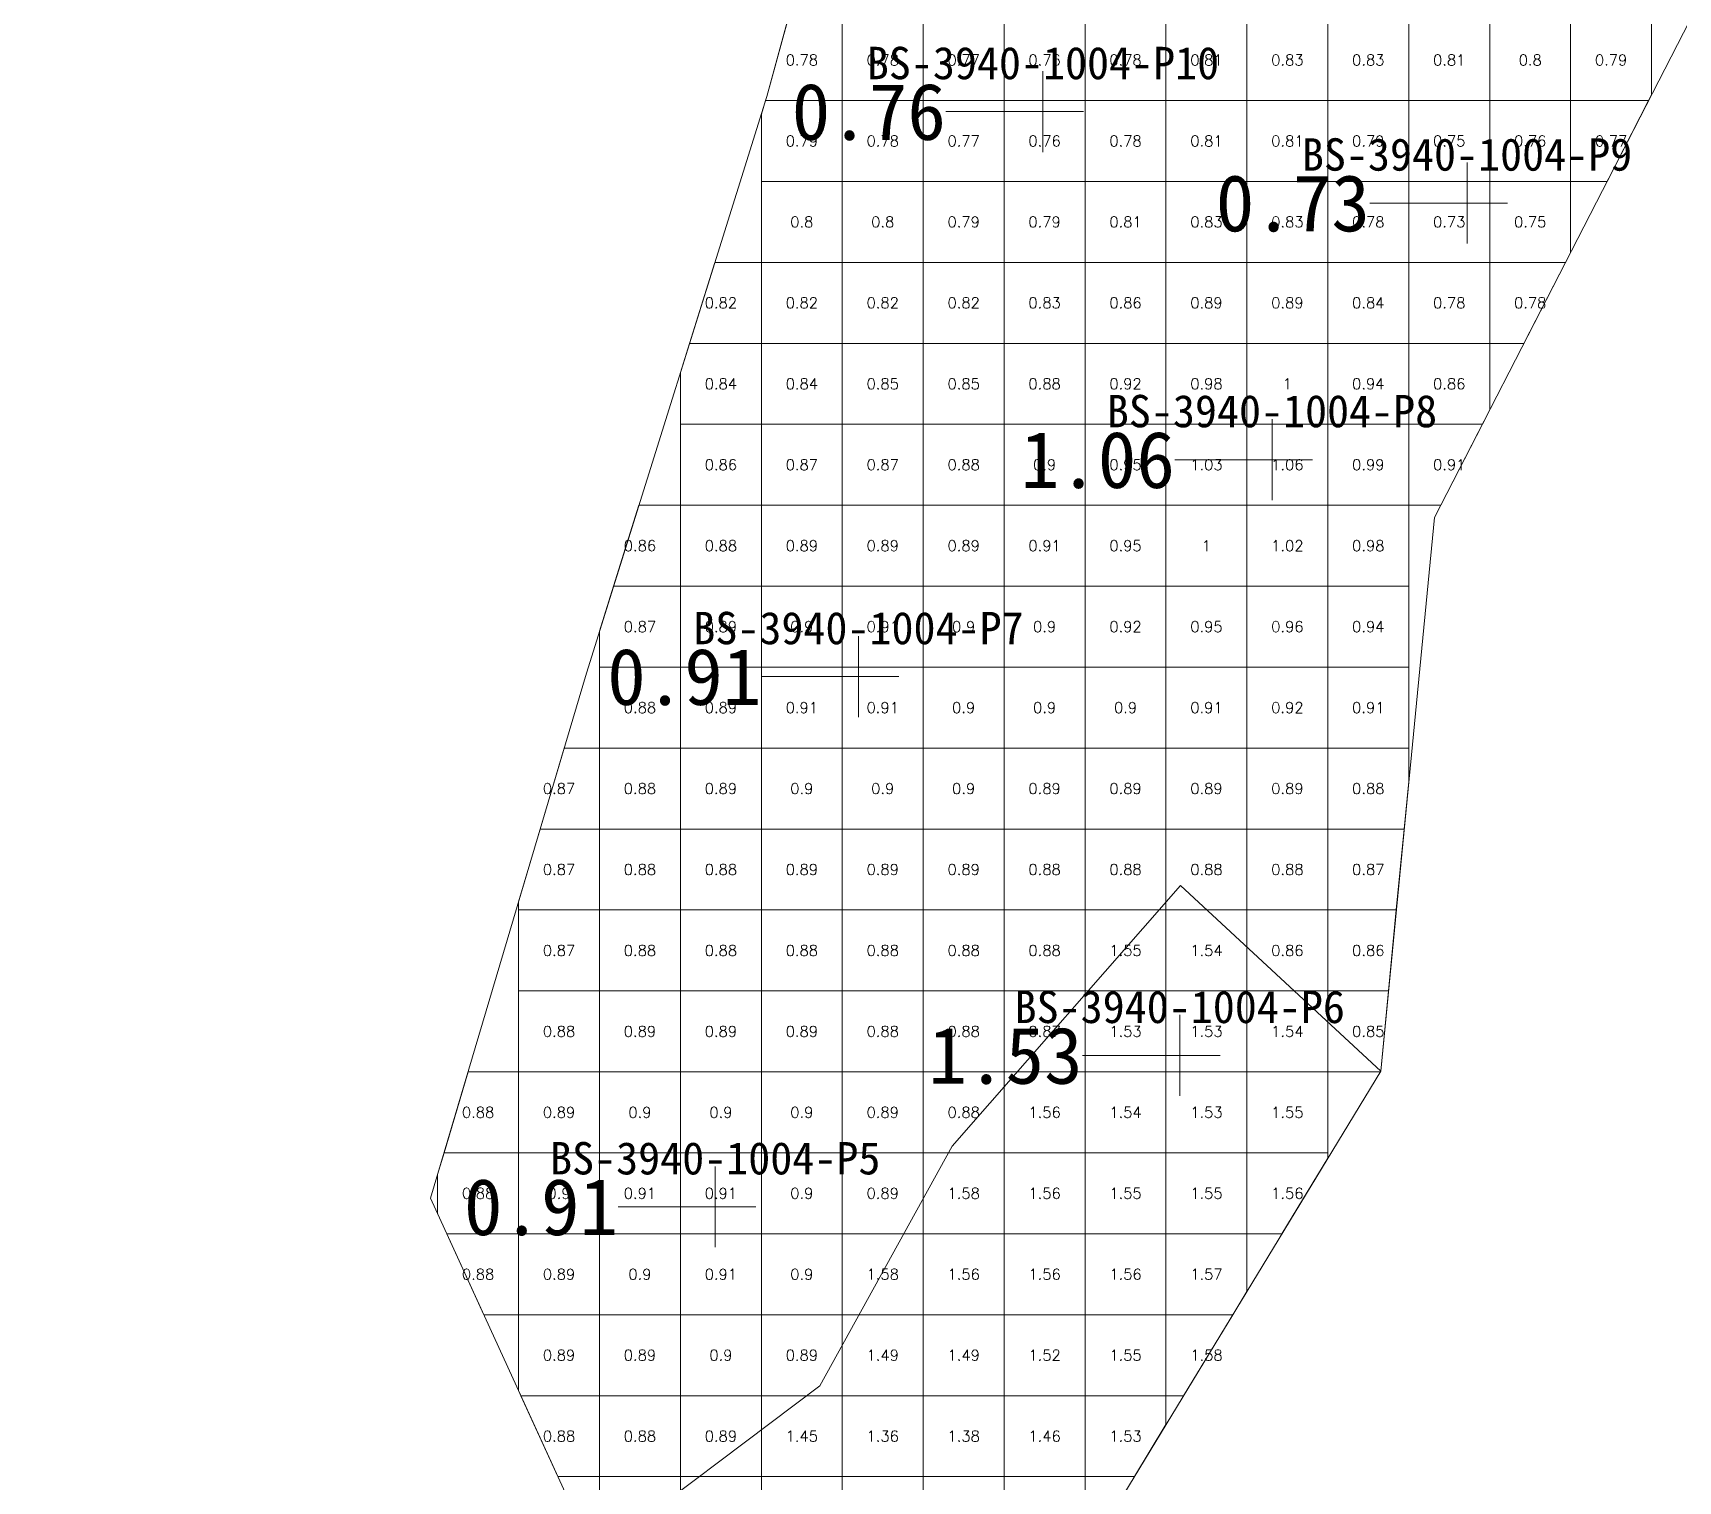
# Model space of a CAD drawing. Header units: inches. Extents: x 470055.8 to 470149.5, y 4349649 to 4349739.5.
# Drawn here: x 470083.89 to 470104.22, y 4349662.93 to 4349680.82 of the extents above; entities that cross this region are included whole.
import ezdxf
from ezdxf.enums import TextEntityAlignment as Align

# ---------------------------------------------------------------- set-up
doc = ezdxf.new("R2010")
doc.units = ezdxf.units.IN
doc.header["$MEASUREMENT"] = 0
for name, color, linetype, lineweight in [('点', 7, 'Continuous', 0), ('爆区方格网', 7, 'Continuous', 0), ('线条', 7, 'Continuous', 0), ('钻孔', 7, 'Continuous', 0)]:
    doc.layers.add(name, color=color, linetype=linetype, lineweight=lineweight)
doc.styles.add('3dmine_textStyle_1', font='txt.shx', dxfattribs={"height": 1, "bigfont": 'gbcbig.shx'})
doc.styles.add('3dmine_textStyle_2', font='simsunb.ttf', dxfattribs={"height": 1})

msp = doc.modelspace()

# ---------------------------------------------------------------- hatches: boundary and pattern name
at = {"layer": '钻孔', "linetype": 'Continuous', "lineweight": 0, "true_color": 0x00ffff, "extrusion": (0, 1, 0)}
for points in [[(-470097.37, 3929.96), (-470096.37, 3929.96), (-470096.37, 3940.96), (-470097.37, 3940.96)], [(-470102.61, 3930.41), (-470101.61, 3930.41), (-470101.61, 3941.41), (-470102.61, 3941.41)], [(-470095.09, 3929.84), (-470094.09, 3929.84), (-470094.09, 3940.84), (-470095.09, 3940.84)], [(-470093.32, 3930.26), (-470092.32, 3930.26), (-470092.32, 3940.26), (-470093.32, 3940.26)]]:
    msp.add_hatch(color=4, dxfattribs=at).paths.add_polyline_path(points, flags=0)
at = {"layer": '钻孔', "linetype": 'Continuous', "lineweight": 0, "true_color": 0x0000ff, "extrusion": (0, 1, 0)}
msp.add_hatch(color=5, dxfattribs=at).paths.add_polyline_path([(-470100.2, 3929.94), (-470099.2, 3929.94), (-470099.2, 3940.94), (-470100.2, 3940.94)], flags=0)
at = {"layer": '钻孔', "linetype": 'Continuous', "lineweight": 0, "true_color": 0xff0000, "extrusion": (0, 1, 0)}
msp.add_hatch(color=1, dxfattribs=at).paths.add_polyline_path([(-470099.06, 3930.3), (-470098.06, 3930.3), (-470098.06, 3940.3), (-470099.06, 3940.3)], flags=0)

# ---------------------------------------------------------------- linework, layer by layer
at = {"color": 4, "linetype": 'Continuous', "lineweight": 0, "true_color": 0x00ffff, "elevation": 1971.02}
for points in [[(470090.823, 4349662.009), (470088.803, 4349666.427), (470090.728, 4349672.913), (470092.958, 4349680.036), (470094.717, 4349686.447), (470097.817, 4349692.565), (470100.278, 4349701.085), (470103.459, 4349714.397), (470107.154, 4349716.026), (470110.138, 4349718.026), (470110.826, 4349722.422), (470114.373, 4349727.421), (470117.104, 4349732.651)], [(470122.824, 4349730.456), (470115.23, 4349721.877), (470115.654, 4349715.406), (470115.919, 4349710.845), (470113.957, 4349704.321), (470116.025, 4349699.654), (470110.352, 4349690.002), (470106.057, 4349684.275), (470101.206, 4349674.834), (470100.543, 4349667.995), (470098.071, 4349670.29), (470095.247, 4349667.068), (470093.614, 4349664.11), (470090.823, 4349662.009), (470090.823, 4349662.009)]]:
    msp.add_lwpolyline(points, dxfattribs=at)
at = {"color": 1, "linetype": 'Continuous', "lineweight": 0, "true_color": 0xff0000, "elevation": 1971.02}
msp.add_lwpolyline([(470087.319, 4349648.986), (470083.889, 4349651.991), (470087.36, 4349656.288), (470085.709, 4349659.311), (470090.823, 4349662.009), (470093.614, 4349664.11), (470095.247, 4349667.068), (470098.071, 4349670.29), (470100.543, 4349667.995), (470096.438, 4349661.24), (470092.908, 4349655.501), (470087.319, 4349648.986), (470087.319, 4349648.986)], dxfattribs=at)
at = {"layer": '点', "color": 138, "linetype": 'Continuous', "lineweight": 0, "true_color": 0x004c4c}
for points, elevation in [([(470096.37, 4349679.35), (470096.37, 4349680.35)], 3940.96), ([(470096.87, 4349679.85), (470095.87, 4349679.85)], 3940.96), ([(470101.61, 4349678.22), (470101.61, 4349679.22)], 3941.41), ([(470102.11, 4349678.72), (470101.11, 4349678.72)], 3941.41), ([(470099.2, 4349675.05), (470099.2, 4349676.05)], 3940.94), ([(470099.7, 4349675.55), (470098.7, 4349675.55)], 3940.94), ([(470094.09, 4349672.37), (470094.09, 4349673.37)], 3940.84), ([(470094.59, 4349672.87), (470093.59, 4349672.87)], 3940.84), ([(470098.06, 4349667.69), (470098.06, 4349668.69)], 3940.3), ([(470098.56, 4349668.19), (470097.56, 4349668.19)], 3940.3), ([(470092.32, 4349665.82), (470092.32, 4349666.82)], 3940.26), ([(470092.82, 4349666.32), (470091.82, 4349666.32)], 3940.26)]:
    msp.add_lwpolyline(points, dxfattribs=dict(at, elevation=elevation))
at = {"layer": '爆区方格网', "color": 4, "linetype": 'Continuous', "lineweight": 0, "true_color": 0x00ffff, "elevation": 3941.41}
for points in [[(470093.89, 4349679.987), (470092.942, 4349679.987), (470092.958, 4349680.036), (470093.219, 4349680.987), (470093.89, 4349680.987), (470093.89, 4349679.987)], [(470094.89, 4349679.987), (470093.89, 4349679.987), (470093.89, 4349680.987), (470094.89, 4349680.987), (470094.89, 4349679.987)], [(470095.89, 4349679.987), (470094.89, 4349679.987), (470094.89, 4349680.987), (470095.89, 4349680.987), (470095.89, 4349679.987)], [(470096.89, 4349679.987), (470095.89, 4349679.987), (470095.89, 4349680.987), (470096.89, 4349680.987), (470096.89, 4349679.987)], [(470097.89, 4349679.987), (470096.89, 4349679.987), (470096.89, 4349680.987), (470097.89, 4349680.987), (470097.89, 4349679.987)], [(470098.89, 4349679.987), (470097.89, 4349679.987), (470097.89, 4349680.987), (470098.89, 4349680.987), (470098.89, 4349679.987)], [(470099.89, 4349679.987), (470098.89, 4349679.987), (470098.89, 4349680.987), (470099.89, 4349680.987), (470099.89, 4349679.987)], [(470100.89, 4349679.987), (470099.89, 4349679.987), (470099.89, 4349680.987), (470100.89, 4349680.987), (470100.89, 4349679.987)], [(470101.89, 4349679.987), (470100.89, 4349679.987), (470100.89, 4349680.987), (470101.89, 4349680.987), (470101.89, 4349679.987)], [(470102.89, 4349679.987), (470101.89, 4349679.987), (470101.89, 4349680.987), (470102.89, 4349680.987), (470102.89, 4349679.987)], [(470103.89, 4349680.058), (470103.854, 4349679.987), (470102.89, 4349679.987), (470102.89, 4349680.987), (470103.89, 4349680.987), (470103.89, 4349680.058)], [(470093.89, 4349678.987), (470092.89, 4349678.987), (470092.89, 4349679.82), (470092.942, 4349679.987), (470093.89, 4349679.987), (470093.89, 4349678.987)], [(470094.89, 4349678.987), (470093.89, 4349678.987), (470093.89, 4349679.987), (470094.89, 4349679.987), (470094.89, 4349678.987)], [(470095.89, 4349678.987), (470094.89, 4349678.987), (470094.89, 4349679.987), (470095.89, 4349679.987), (470095.89, 4349678.987)], [(470096.89, 4349678.987), (470095.89, 4349678.987), (470095.89, 4349679.987), (470096.89, 4349679.987), (470096.89, 4349678.987)], [(470097.89, 4349678.987), (470096.89, 4349678.987), (470096.89, 4349679.987), (470097.89, 4349679.987), (470097.89, 4349678.987)], [(470098.89, 4349678.987), (470097.89, 4349678.987), (470097.89, 4349679.987), (470098.89, 4349679.987), (470098.89, 4349678.987)], [(470099.89, 4349678.987), (470098.89, 4349678.987), (470098.89, 4349679.987), (470099.89, 4349679.987), (470099.89, 4349678.987)], [(470100.89, 4349678.987), (470099.89, 4349678.987), (470099.89, 4349679.987), (470100.89, 4349679.987), (470100.89, 4349678.987)], [(470101.89, 4349678.987), (470100.89, 4349678.987), (470100.89, 4349679.987), (470101.89, 4349679.987), (470101.89, 4349678.987)], [(470102.89, 4349678.987), (470101.89, 4349678.987), (470101.89, 4349679.987), (470102.89, 4349679.987), (470102.89, 4349678.987)], [(470103.34, 4349678.987), (470102.89, 4349678.987), (470102.89, 4349679.987), (470103.854, 4349679.987), (470103.34, 4349678.987)], [(470093.89, 4349677.987), (470092.89, 4349677.987), (470092.89, 4349678.987), (470093.89, 4349678.987), (470093.89, 4349677.987)], [(470094.89, 4349677.987), (470093.89, 4349677.987), (470093.89, 4349678.987), (470094.89, 4349678.987), (470094.89, 4349677.987)], [(470095.89, 4349677.987), (470094.89, 4349677.987), (470094.89, 4349678.987), (470095.89, 4349678.987), (470095.89, 4349677.987)], [(470096.89, 4349677.987), (470095.89, 4349677.987), (470095.89, 4349678.987), (470096.89, 4349678.987), (470096.89, 4349677.987)], [(470097.89, 4349677.987), (470096.89, 4349677.987), (470096.89, 4349678.987), (470097.89, 4349678.987), (470097.89, 4349677.987)], [(470098.89, 4349677.987), (470097.89, 4349677.987), (470097.89, 4349678.987), (470098.89, 4349678.987), (470098.89, 4349677.987)], [(470099.89, 4349677.987), (470098.89, 4349677.987), (470098.89, 4349678.987), (470099.89, 4349678.987), (470099.89, 4349677.987)], [(470100.89, 4349677.987), (470099.89, 4349677.987), (470099.89, 4349678.987), (470100.89, 4349678.987), (470100.89, 4349677.987)], [(470101.89, 4349677.987), (470100.89, 4349677.987), (470100.89, 4349678.987), (470101.89, 4349678.987), (470101.89, 4349677.987)], [(470102.89, 4349678.111), (470102.826, 4349677.987), (470101.89, 4349677.987), (470101.89, 4349678.987), (470102.89, 4349678.987), (470102.89, 4349678.111)], [(470092.89, 4349676.987), (470092.003, 4349676.987), (470092.316, 4349677.987), (470092.89, 4349677.987), (470092.89, 4349676.987)], [(470093.89, 4349676.987), (470092.89, 4349676.987), (470092.89, 4349677.987), (470093.89, 4349677.987), (470093.89, 4349676.987)], [(470094.89, 4349676.987), (470093.89, 4349676.987), (470093.89, 4349677.987), (470094.89, 4349677.987), (470094.89, 4349676.987)], [(470095.89, 4349676.987), (470094.89, 4349676.987), (470094.89, 4349677.987), (470095.89, 4349677.987), (470095.89, 4349676.987)], [(470096.89, 4349676.987), (470095.89, 4349676.987), (470095.89, 4349677.987), (470096.89, 4349677.987), (470096.89, 4349676.987)], [(470097.89, 4349676.987), (470096.89, 4349676.987), (470096.89, 4349677.987), (470097.89, 4349677.987), (470097.89, 4349676.987)], [(470098.89, 4349676.987), (470097.89, 4349676.987), (470097.89, 4349677.987), (470098.89, 4349677.987), (470098.89, 4349676.987)], [(470099.89, 4349676.987), (470098.89, 4349676.987), (470098.89, 4349677.987), (470099.89, 4349677.987), (470099.89, 4349676.987)], [(470100.89, 4349676.987), (470099.89, 4349676.987), (470099.89, 4349677.987), (470100.89, 4349677.987), (470100.89, 4349676.987)], [(470101.89, 4349676.987), (470100.89, 4349676.987), (470100.89, 4349677.987), (470101.89, 4349677.987), (470101.89, 4349676.987)], [(470102.312, 4349676.987), (470101.89, 4349676.987), (470101.89, 4349677.987), (470102.826, 4349677.987), (470102.312, 4349676.987)], [(470092.89, 4349675.987), (470091.89, 4349675.987), (470091.89, 4349676.625), (470092.003, 4349676.987), (470092.89, 4349676.987), (470092.89, 4349675.987)], [(470093.89, 4349675.987), (470092.89, 4349675.987), (470092.89, 4349676.987), (470093.89, 4349676.987), (470093.89, 4349675.987)], [(470094.89, 4349675.987), (470093.89, 4349675.987), (470093.89, 4349676.987), (470094.89, 4349676.987), (470094.89, 4349675.987)], [(470095.89, 4349675.987), (470094.89, 4349675.987), (470094.89, 4349676.987), (470095.89, 4349676.987), (470095.89, 4349675.987)], [(470096.89, 4349675.987), (470095.89, 4349675.987), (470095.89, 4349676.987), (470096.89, 4349676.987), (470096.89, 4349675.987)], [(470097.89, 4349675.987), (470096.89, 4349675.987), (470096.89, 4349676.987), (470097.89, 4349676.987), (470097.89, 4349675.987)], [(470098.89, 4349675.987), (470097.89, 4349675.987), (470097.89, 4349676.987), (470098.89, 4349676.987), (470098.89, 4349675.987)], [(470099.89, 4349675.987), (470098.89, 4349675.987), (470098.89, 4349676.987), (470099.89, 4349676.987), (470099.89, 4349675.987)], [(470100.89, 4349675.987), (470099.89, 4349675.987), (470099.89, 4349676.987), (470100.89, 4349676.987), (470100.89, 4349675.987)], [(470101.89, 4349676.165), (470101.799, 4349675.987), (470100.89, 4349675.987), (470100.89, 4349676.987), (470101.89, 4349676.987), (470101.89, 4349676.165)], [(470092.89, 4349674.987), (470091.89, 4349674.987), (470091.89, 4349675.987), (470092.89, 4349675.987), (470092.89, 4349674.987)], [(470093.89, 4349674.987), (470092.89, 4349674.987), (470092.89, 4349675.987), (470093.89, 4349675.987), (470093.89, 4349674.987)], [(470094.89, 4349674.987), (470093.89, 4349674.987), (470093.89, 4349675.987), (470094.89, 4349675.987), (470094.89, 4349674.987)], [(470095.89, 4349674.987), (470094.89, 4349674.987), (470094.89, 4349675.987), (470095.89, 4349675.987), (470095.89, 4349674.987)], [(470096.89, 4349674.987), (470095.89, 4349674.987), (470095.89, 4349675.987), (470096.89, 4349675.987), (470096.89, 4349674.987)], [(470097.89, 4349674.987), (470096.89, 4349674.987), (470096.89, 4349675.987), (470097.89, 4349675.987), (470097.89, 4349674.987)], [(470098.89, 4349674.987), (470097.89, 4349674.987), (470097.89, 4349675.987), (470098.89, 4349675.987), (470098.89, 4349674.987)], [(470099.89, 4349674.987), (470098.89, 4349674.987), (470098.89, 4349675.987), (470099.89, 4349675.987), (470099.89, 4349674.987)], [(470100.89, 4349674.987), (470099.89, 4349674.987), (470099.89, 4349675.987), (470100.89, 4349675.987), (470100.89, 4349674.987)], [(470101.285, 4349674.987), (470100.89, 4349674.987), (470100.89, 4349675.987), (470101.799, 4349675.987), (470101.285, 4349674.987)], [(470091.89, 4349673.987), (470091.064, 4349673.987), (470091.377, 4349674.987), (470091.89, 4349674.987), (470091.89, 4349673.987)], [(470092.89, 4349673.987), (470091.89, 4349673.987), (470091.89, 4349674.987), (470092.89, 4349674.987), (470092.89, 4349673.987)], [(470093.89, 4349673.987), (470092.89, 4349673.987), (470092.89, 4349674.987), (470093.89, 4349674.987), (470093.89, 4349673.987)], [(470094.89, 4349673.987), (470093.89, 4349673.987), (470093.89, 4349674.987), (470094.89, 4349674.987), (470094.89, 4349673.987)], [(470095.89, 4349673.987), (470094.89, 4349673.987), (470094.89, 4349674.987), (470095.89, 4349674.987), (470095.89, 4349673.987)], [(470096.89, 4349673.987), (470095.89, 4349673.987), (470095.89, 4349674.987), (470096.89, 4349674.987), (470096.89, 4349673.987)], [(470097.89, 4349673.987), (470096.89, 4349673.987), (470096.89, 4349674.987), (470097.89, 4349674.987), (470097.89, 4349673.987)], [(470098.89, 4349673.987), (470097.89, 4349673.987), (470097.89, 4349674.987), (470098.89, 4349674.987), (470098.89, 4349673.987)], [(470099.89, 4349673.987), (470098.89, 4349673.987), (470098.89, 4349674.987), (470099.89, 4349674.987), (470099.89, 4349673.987)], [(470100.89, 4349673.987), (470099.89, 4349673.987), (470099.89, 4349674.987), (470100.89, 4349674.987), (470100.89, 4349673.987)], [(470091.89, 4349672.987), (470090.89, 4349672.987), (470090.89, 4349673.431), (470091.064, 4349673.987), (470091.89, 4349673.987), (470091.89, 4349672.987)], [(470092.89, 4349672.987), (470091.89, 4349672.987), (470091.89, 4349673.987), (470092.89, 4349673.987), (470092.89, 4349672.987)], [(470093.89, 4349672.987), (470092.89, 4349672.987), (470092.89, 4349673.987), (470093.89, 4349673.987), (470093.89, 4349672.987)], [(470094.89, 4349672.987), (470093.89, 4349672.987), (470093.89, 4349673.987), (470094.89, 4349673.987), (470094.89, 4349672.987)], [(470095.89, 4349672.987), (470094.89, 4349672.987), (470094.89, 4349673.987), (470095.89, 4349673.987), (470095.89, 4349672.987)], [(470096.89, 4349672.987), (470095.89, 4349672.987), (470095.89, 4349673.987), (470096.89, 4349673.987), (470096.89, 4349672.987)], [(470097.89, 4349672.987), (470096.89, 4349672.987), (470096.89, 4349673.987), (470097.89, 4349673.987), (470097.89, 4349672.987)], [(470098.89, 4349672.987), (470097.89, 4349672.987), (470097.89, 4349673.987), (470098.89, 4349673.987), (470098.89, 4349672.987)], [(470099.89, 4349672.987), (470098.89, 4349672.987), (470098.89, 4349673.987), (470099.89, 4349673.987), (470099.89, 4349672.987)], [(470100.89, 4349672.987), (470099.89, 4349672.987), (470099.89, 4349673.987), (470100.89, 4349673.987), (470100.89, 4349672.987)], [(470091.89, 4349671.987), (470090.89, 4349671.987), (470090.89, 4349672.987), (470091.89, 4349672.987), (470091.89, 4349671.987)], [(470092.89, 4349671.987), (470091.89, 4349671.987), (470091.89, 4349672.987), (470092.89, 4349672.987), (470092.89, 4349671.987)], [(470093.89, 4349671.987), (470092.89, 4349671.987), (470092.89, 4349672.987), (470093.89, 4349672.987), (470093.89, 4349671.987)], [(470094.89, 4349671.987), (470093.89, 4349671.987), (470093.89, 4349672.987), (470094.89, 4349672.987), (470094.89, 4349671.987)], [(470095.89, 4349671.987), (470094.89, 4349671.987), (470094.89, 4349672.987), (470095.89, 4349672.987), (470095.89, 4349671.987)], [(470096.89, 4349671.987), (470095.89, 4349671.987), (470095.89, 4349672.987), (470096.89, 4349672.987), (470096.89, 4349671.987)], [(470097.89, 4349671.987), (470096.89, 4349671.987), (470096.89, 4349672.987), (470097.89, 4349672.987), (470097.89, 4349671.987)], [(470098.89, 4349671.987), (470097.89, 4349671.987), (470097.89, 4349672.987), (470098.89, 4349672.987), (470098.89, 4349671.987)], [(470099.89, 4349671.987), (470098.89, 4349671.987), (470098.89, 4349672.987), (470099.89, 4349672.987), (470099.89, 4349671.987)], [(470100.89, 4349671.987), (470099.89, 4349671.987), (470099.89, 4349672.987), (470100.89, 4349672.987), (470100.89, 4349671.987)], [(470090.89, 4349670.987), (470090.157, 4349670.987), (470090.453, 4349671.987), (470090.89, 4349671.987), (470090.89, 4349670.987)], [(470091.89, 4349670.987), (470090.89, 4349670.987), (470090.89, 4349671.987), (470091.89, 4349671.987), (470091.89, 4349670.987)], [(470092.89, 4349670.987), (470091.89, 4349670.987), (470091.89, 4349671.987), (470092.89, 4349671.987), (470092.89, 4349670.987)], [(470093.89, 4349670.987), (470092.89, 4349670.987), (470092.89, 4349671.987), (470093.89, 4349671.987), (470093.89, 4349670.987)], [(470094.89, 4349670.987), (470093.89, 4349670.987), (470093.89, 4349671.987), (470094.89, 4349671.987), (470094.89, 4349670.987)], [(470095.89, 4349670.987), (470094.89, 4349670.987), (470094.89, 4349671.987), (470095.89, 4349671.987), (470095.89, 4349670.987)], [(470096.89, 4349670.987), (470095.89, 4349670.987), (470095.89, 4349671.987), (470096.89, 4349671.987), (470096.89, 4349670.987)], [(470097.89, 4349670.987), (470096.89, 4349670.987), (470096.89, 4349671.987), (470097.89, 4349671.987), (470097.89, 4349670.987)], [(470098.89, 4349670.987), (470097.89, 4349670.987), (470097.89, 4349671.987), (470098.89, 4349671.987), (470098.89, 4349670.987)], [(470099.89, 4349670.987), (470098.89, 4349670.987), (470098.89, 4349671.987), (470099.89, 4349671.987), (470099.89, 4349670.987)], [(470100.89, 4349671.576), (470100.833, 4349670.987), (470099.89, 4349670.987), (470099.89, 4349671.987), (470100.89, 4349671.987), (470100.89, 4349671.576)], [(470090.89, 4349669.987), (470089.89, 4349669.987), (470089.89, 4349670.089), (470090.157, 4349670.987), (470090.89, 4349670.987), (470090.89, 4349669.987)], [(470091.89, 4349669.987), (470090.89, 4349669.987), (470090.89, 4349670.987), (470091.89, 4349670.987), (470091.89, 4349669.987)], [(470092.89, 4349669.987), (470091.89, 4349669.987), (470091.89, 4349670.987), (470092.89, 4349670.987), (470092.89, 4349669.987)], [(470093.89, 4349669.987), (470092.89, 4349669.987), (470092.89, 4349670.987), (470093.89, 4349670.987), (470093.89, 4349669.987)], [(470094.89, 4349669.987), (470093.89, 4349669.987), (470093.89, 4349670.987), (470094.89, 4349670.987), (470094.89, 4349669.987)], [(470095.89, 4349669.987), (470094.89, 4349669.987), (470094.89, 4349670.987), (470095.89, 4349670.987), (470095.89, 4349669.987)], [(470096.89, 4349669.987), (470095.89, 4349669.987), (470095.89, 4349670.987), (470096.89, 4349670.987), (470096.89, 4349669.987)], [(470097.89, 4349669.987), (470096.89, 4349669.987), (470096.89, 4349670.987), (470097.89, 4349670.987), (470097.89, 4349669.987)], [(470098.89, 4349669.987), (470097.89, 4349669.987), (470097.89, 4349670.987), (470098.89, 4349670.987), (470098.89, 4349669.987)], [(470099.89, 4349669.987), (470098.89, 4349669.987), (470098.89, 4349670.987), (470099.89, 4349670.987), (470099.89, 4349669.987)], [(470100.736, 4349669.987), (470099.89, 4349669.987), (470099.89, 4349670.987), (470100.833, 4349670.987), (470100.736, 4349669.987)], [(470090.89, 4349668.987), (470089.89, 4349668.987), (470089.89, 4349669.987), (470090.89, 4349669.987), (470090.89, 4349668.987)], [(470091.89, 4349668.987), (470090.89, 4349668.987), (470090.89, 4349669.987), (470091.89, 4349669.987), (470091.89, 4349668.987)], [(470092.89, 4349668.987), (470091.89, 4349668.987), (470091.89, 4349669.987), (470092.89, 4349669.987), (470092.89, 4349668.987)], [(470093.89, 4349668.987), (470092.89, 4349668.987), (470092.89, 4349669.987), (470093.89, 4349669.987), (470093.89, 4349668.987)], [(470094.89, 4349668.987), (470093.89, 4349668.987), (470093.89, 4349669.987), (470094.89, 4349669.987), (470094.89, 4349668.987)], [(470095.89, 4349668.987), (470094.89, 4349668.987), (470094.89, 4349669.987), (470095.89, 4349669.987), (470095.89, 4349668.987)], [(470096.89, 4349668.987), (470095.89, 4349668.987), (470095.89, 4349669.987), (470096.89, 4349669.987), (470096.89, 4349668.987)], [(470099.89, 4349668.987), (470098.89, 4349668.987), (470098.89, 4349669.987), (470099.89, 4349669.987), (470099.89, 4349668.987)], [(470100.639, 4349668.987), (470099.89, 4349668.987), (470099.89, 4349669.987), (470100.736, 4349669.987), (470100.639, 4349668.987)], [(470090.89, 4349667.987), (470089.89, 4349667.987), (470089.89, 4349668.987), (470090.89, 4349668.987), (470090.89, 4349667.987)], [(470091.89, 4349667.987), (470090.89, 4349667.987), (470090.89, 4349668.987), (470091.89, 4349668.987), (470091.89, 4349667.987)], [(470092.89, 4349667.987), (470091.89, 4349667.987), (470091.89, 4349668.987), (470092.89, 4349668.987), (470092.89, 4349667.987)], [(470093.89, 4349667.987), (470092.89, 4349667.987), (470092.89, 4349668.987), (470093.89, 4349668.987), (470093.89, 4349667.987)], [(470094.89, 4349667.987), (470093.89, 4349667.987), (470093.89, 4349668.987), (470094.89, 4349668.987), (470094.89, 4349667.987)], [(470095.89, 4349667.987), (470094.89, 4349667.987), (470094.89, 4349668.987), (470095.89, 4349668.987), (470095.89, 4349667.987)], [(470096.89, 4349667.987), (470095.89, 4349667.987), (470095.89, 4349668.987), (470096.89, 4349668.987), (470096.89, 4349667.987)], [(470100.543, 4349667.995), (470100.538, 4349667.987), (470099.89, 4349667.987), (470099.89, 4349668.987), (470100.639, 4349668.987), (470100.543, 4349667.995)], [(470089.89, 4349666.987), (470088.97, 4349666.987), (470089.266, 4349667.987), (470089.89, 4349667.987), (470089.89, 4349666.987)], [(470090.89, 4349666.987), (470089.89, 4349666.987), (470089.89, 4349667.987), (470090.89, 4349667.987), (470090.89, 4349666.987)], [(470091.89, 4349666.987), (470090.89, 4349666.987), (470090.89, 4349667.987), (470091.89, 4349667.987), (470091.89, 4349666.987)], [(470092.89, 4349666.987), (470091.89, 4349666.987), (470091.89, 4349667.987), (470092.89, 4349667.987), (470092.89, 4349666.987)], [(470093.89, 4349666.987), (470092.89, 4349666.987), (470092.89, 4349667.987), (470093.89, 4349667.987), (470093.89, 4349666.987)], [(470094.89, 4349666.987), (470093.89, 4349666.987), (470093.89, 4349667.987), (470094.89, 4349667.987), (470094.89, 4349666.987)], [(470095.89, 4349666.987), (470094.89, 4349666.987), (470094.89, 4349667.987), (470095.89, 4349667.987), (470095.89, 4349666.987)], [(470089.89, 4349665.987), (470089.004, 4349665.987), (470088.89, 4349666.237), (470088.89, 4349666.719), (470088.97, 4349666.987), (470089.89, 4349666.987), (470089.89, 4349665.987)], [(470090.89, 4349665.987), (470089.89, 4349665.987), (470089.89, 4349666.987), (470090.89, 4349666.987), (470090.89, 4349665.987)], [(470091.89, 4349665.987), (470090.89, 4349665.987), (470090.89, 4349666.987), (470091.89, 4349666.987), (470091.89, 4349665.987)], [(470092.89, 4349665.987), (470091.89, 4349665.987), (470091.89, 4349666.987), (470092.89, 4349666.987), (470092.89, 4349665.987)], [(470093.89, 4349665.987), (470092.89, 4349665.987), (470092.89, 4349666.987), (470093.89, 4349666.987), (470093.89, 4349665.987)], [(470094.89, 4349665.987), (470093.89, 4349665.987), (470093.89, 4349666.987), (470094.89, 4349666.987), (470094.89, 4349665.987)], [(470089.89, 4349664.987), (470089.462, 4349664.987), (470089.004, 4349665.987), (470089.89, 4349665.987), (470089.89, 4349664.987)], [(470090.89, 4349664.987), (470089.89, 4349664.987), (470089.89, 4349665.987), (470090.89, 4349665.987), (470090.89, 4349664.987)], [(470091.89, 4349664.987), (470090.89, 4349664.987), (470090.89, 4349665.987), (470091.89, 4349665.987), (470091.89, 4349664.987)], [(470092.89, 4349664.987), (470091.89, 4349664.987), (470091.89, 4349665.987), (470092.89, 4349665.987), (470092.89, 4349664.987)], [(470093.89, 4349664.987), (470092.89, 4349664.987), (470092.89, 4349665.987), (470093.89, 4349665.987), (470093.89, 4349664.987)], [(470090.89, 4349663.987), (470089.919, 4349663.987), (470089.89, 4349664.05), (470089.89, 4349664.987), (470090.89, 4349664.987), (470090.89, 4349663.987)], [(470091.89, 4349663.987), (470090.89, 4349663.987), (470090.89, 4349664.987), (470091.89, 4349664.987), (470091.89, 4349663.987)], [(470092.89, 4349663.987), (470091.89, 4349663.987), (470091.89, 4349664.987), (470092.89, 4349664.987), (470092.89, 4349663.987)], [(470093.89, 4349663.987), (470092.89, 4349663.987), (470092.89, 4349664.987), (470093.89, 4349664.987), (470093.89, 4349663.987)], [(470090.89, 4349662.987), (470090.376, 4349662.987), (470089.919, 4349663.987), (470090.89, 4349663.987), (470090.89, 4349662.987)], [(470091.89, 4349662.987), (470090.89, 4349662.987), (470090.89, 4349663.987), (470091.89, 4349663.987), (470091.89, 4349662.987)], [(470092.89, 4349662.987), (470091.89, 4349662.987), (470091.89, 4349663.987), (470092.89, 4349663.987), (470092.89, 4349662.987)], [(470091.89, 4349661.987), (470090.89, 4349661.987), (470090.89, 4349662.987), (470091.89, 4349662.987), (470091.89, 4349661.987)]]:
    msp.add_lwpolyline(points, dxfattribs=at)
at = {"layer": '爆区方格网', "color": 1, "linetype": 'Continuous', "lineweight": 0, "true_color": 0xff0000, "elevation": 3940.3}
for points in [[(470097.89, 4349668.987), (470096.89, 4349668.987), (470096.89, 4349669.987), (470097.89, 4349669.987), (470097.89, 4349668.987)], [(470098.89, 4349668.987), (470097.89, 4349668.987), (470097.89, 4349669.987), (470098.89, 4349669.987), (470098.89, 4349668.987)], [(470097.89, 4349667.987), (470096.89, 4349667.987), (470096.89, 4349668.987), (470097.89, 4349668.987), (470097.89, 4349667.987)], [(470098.89, 4349667.987), (470097.89, 4349667.987), (470097.89, 4349668.987), (470098.89, 4349668.987), (470098.89, 4349667.987)], [(470099.89, 4349667.987), (470098.89, 4349667.987), (470098.89, 4349668.987), (470099.89, 4349668.987), (470099.89, 4349667.987)], [(470096.89, 4349666.987), (470095.89, 4349666.987), (470095.89, 4349667.987), (470096.89, 4349667.987), (470096.89, 4349666.987)], [(470097.89, 4349666.987), (470096.89, 4349666.987), (470096.89, 4349667.987), (470097.89, 4349667.987), (470097.89, 4349666.987)], [(470098.89, 4349666.987), (470097.89, 4349666.987), (470097.89, 4349667.987), (470098.89, 4349667.987), (470098.89, 4349666.987)], [(470099.89, 4349666.987), (470098.89, 4349666.987), (470098.89, 4349667.987), (470099.89, 4349667.987), (470099.89, 4349666.987)], [(470095.89, 4349665.987), (470094.89, 4349665.987), (470094.89, 4349666.987), (470095.89, 4349666.987), (470095.89, 4349665.987)], [(470096.89, 4349665.987), (470095.89, 4349665.987), (470095.89, 4349666.987), (470096.89, 4349666.987), (470096.89, 4349665.987)], [(470097.89, 4349665.987), (470096.89, 4349665.987), (470096.89, 4349666.987), (470097.89, 4349666.987), (470097.89, 4349665.987)], [(470098.89, 4349665.987), (470097.89, 4349665.987), (470097.89, 4349666.987), (470098.89, 4349666.987), (470098.89, 4349665.987)], [(470099.89, 4349666.921), (470099.323, 4349665.987), (470098.89, 4349665.987), (470098.89, 4349666.987), (470099.89, 4349666.987), (470099.89, 4349666.921)], [(470094.89, 4349664.987), (470093.89, 4349664.987), (470093.89, 4349665.987), (470094.89, 4349665.987), (470094.89, 4349664.987)], [(470095.89, 4349664.987), (470094.89, 4349664.987), (470094.89, 4349665.987), (470095.89, 4349665.987), (470095.89, 4349664.987)], [(470096.89, 4349664.987), (470095.89, 4349664.987), (470095.89, 4349665.987), (470096.89, 4349665.987), (470096.89, 4349664.987)], [(470097.89, 4349664.987), (470096.89, 4349664.987), (470096.89, 4349665.987), (470097.89, 4349665.987), (470097.89, 4349664.987)], [(470098.89, 4349665.275), (470098.715, 4349664.987), (470097.89, 4349664.987), (470097.89, 4349665.987), (470098.89, 4349665.987), (470098.89, 4349665.275)], [(470094.89, 4349663.987), (470093.89, 4349663.987), (470093.89, 4349664.987), (470094.89, 4349664.987), (470094.89, 4349663.987)], [(470095.89, 4349663.987), (470094.89, 4349663.987), (470094.89, 4349664.987), (470095.89, 4349664.987), (470095.89, 4349663.987)], [(470096.89, 4349663.987), (470095.89, 4349663.987), (470095.89, 4349664.987), (470096.89, 4349664.987), (470096.89, 4349663.987)], [(470097.89, 4349663.987), (470096.89, 4349663.987), (470096.89, 4349664.987), (470097.89, 4349664.987), (470097.89, 4349663.987)], [(470098.108, 4349663.987), (470097.89, 4349663.987), (470097.89, 4349664.987), (470098.715, 4349664.987), (470098.108, 4349663.987)], [(470093.89, 4349662.987), (470092.89, 4349662.987), (470092.89, 4349663.987), (470093.89, 4349663.987), (470093.89, 4349662.987)], [(470094.89, 4349662.987), (470093.89, 4349662.987), (470093.89, 4349663.987), (470094.89, 4349663.987), (470094.89, 4349662.987)], [(470095.89, 4349662.987), (470094.89, 4349662.987), (470094.89, 4349663.987), (470095.89, 4349663.987), (470095.89, 4349662.987)], [(470096.89, 4349662.987), (470095.89, 4349662.987), (470095.89, 4349663.987), (470096.89, 4349663.987), (470096.89, 4349662.987)], [(470097.89, 4349663.629), (470097.5, 4349662.987), (470096.89, 4349662.987), (470096.89, 4349663.987), (470097.89, 4349663.987), (470097.89, 4349663.629)], [(470093.89, 4349661.987), (470092.89, 4349661.987), (470092.89, 4349662.987), (470093.89, 4349662.987), (470093.89, 4349661.987)], [(470094.89, 4349661.987), (470093.89, 4349661.987), (470093.89, 4349662.987), (470094.89, 4349662.987), (470094.89, 4349661.987)], [(470095.89, 4349661.987), (470094.89, 4349661.987), (470094.89, 4349662.987), (470095.89, 4349662.987), (470095.89, 4349661.987)], [(470096.89, 4349661.987), (470095.89, 4349661.987), (470095.89, 4349662.987), (470096.89, 4349662.987), (470096.89, 4349661.987)]]:
    msp.add_lwpolyline(points, dxfattribs=at)
at = {"layer": '线条', "color": 138, "linetype": 'Continuous', "lineweight": 0, "true_color": 0x004c4c}
for points, elevation in [([(470096.37, 4349679.85), (470096.37, 4349679.85), (470096.37, 4349679.85)], 3940.96), ([(470101.61, 4349678.72), (470101.61, 4349678.72), (470101.61, 4349678.72)], 3941.41), ([(470099.2, 4349675.55), (470099.2, 4349675.55), (470099.2, 4349675.55)], 3940.94), ([(470094.09, 4349672.87), (470094.09, 4349672.87), (470094.09, 4349672.87)], 3940.84), ([(470098.06, 4349668.19), (470098.06, 4349668.19), (470098.06, 4349668.19)], 3940.3), ([(470092.32, 4349666.32), (470092.32, 4349666.32), (470092.32, 4349666.32)], 3940.26)]:
    msp.add_lwpolyline(points, dxfattribs=dict(at, elevation=elevation))
at = {"layer": '钻孔', "color": 4, "linetype": 'Continuous', "lineweight": 0, "true_color": 0x00ffff}
for points, elevation in [([(470096.37, 4349679.85), (470095.17, 4349679.85)], 3940.96), ([(470096.37, 4349679.85), (470095.17, 4349679.85)], 3929.96), ([(470101.61, 4349678.72), (470100.41, 4349678.72)], 3941.41), ([(470101.61, 4349678.72), (470100.41, 4349678.72)], 3930.41), ([(470094.09, 4349672.87), (470092.89, 4349672.87)], 3940.84), ([(470094.09, 4349672.87), (470092.89, 4349672.87)], 3929.84), ([(470092.32, 4349666.32), (470091.12, 4349666.32)], 3940.26), ([(470092.32, 4349666.32), (470091.12, 4349666.32)], 3930.26)]:
    msp.add_lwpolyline(points, dxfattribs=dict(at, elevation=elevation))
at = {"layer": '钻孔', "color": 5, "linetype": 'Continuous', "lineweight": 0, "true_color": 0x0000ff}
for elevation in [3940.94, 3929.94]:
    msp.add_lwpolyline([(470099.2, 4349675.55), (470098, 4349675.55)], dxfattribs=dict(at, elevation=elevation))
at = {"layer": '钻孔', "color": 1, "linetype": 'Continuous', "lineweight": 0, "true_color": 0xff0000}
for elevation in [3940.3, 3930.3]:
    msp.add_lwpolyline([(470098.06, 4349668.19), (470096.86, 4349668.19)], dxfattribs=dict(at, elevation=elevation))

# ---------------------------------------------------------------- texts
at = {"color": 4, "linetype": 'Continuous', "lineweight": 0, "true_color": 0x00ffff, "style": '3dmine_textStyle_1'}
for s, height, p in [('0.78', 0.1333, (470093.39, 4349680.487, 3941.41)), ('0.78', 0.1333, (470094.39, 4349680.487, 3941.41)), ('0.77', 0.1333, (470095.39, 4349680.487, 3941.41)), ('0.76', 0.1333, (470096.39, 4349680.487, 3941.41)), ('0.78', 0.1333, (470097.39, 4349680.487, 3941.41)), ('0.81', 0.1333, (470098.39, 4349680.487, 3941.41)), ('0.83', 0.1333, (470099.39, 4349680.487, 3941.41)), ('0.83', 0.1333, (470100.39, 4349680.487, 3941.41)), ('0.81', 0.1333, (470101.39, 4349680.487, 3941.41)), ('0.8', 0.1333, (470102.39, 4349680.487, 3941.41)), ('0.79', 0.1333, (470103.39, 4349680.487, 3941.41)), ('0.79', 0.1333, (470093.39, 4349679.487, 3941.41)), ('0.78', 0.1333, (470094.39, 4349679.487, 3941.41)), ('0.77', 0.1333, (470095.39, 4349679.487, 3941.41)), ('0.76', 0.1333, (470096.39, 4349679.487, 3941.41)), ('0.78', 0.1333, (470097.39, 4349679.487, 3941.41)), ('0.81', 0.1333, (470098.39, 4349679.487, 3941.41)), ('0.81', 0.1333, (470099.39, 4349679.487, 3941.41)), ('0.79', 0.1333, (470100.39, 4349679.487, 3941.41)), ('0.75', 0.1333, (470101.39, 4349679.487, 3941.41)), ('0.76', 0.1333, (470102.39, 4349679.487, 3941.41)), ('0.77', 0.1333, (470103.39, 4349679.487, 3941.41)), ('0.8', 0.1333, (470093.39, 4349678.487, 3941.41)), ('0.8', 0.1333, (470094.39, 4349678.487, 3941.41)), ('0.79', 0.1333, (470095.39, 4349678.487, 3941.41)), ('0.79', 0.1333, (470096.39, 4349678.487, 3941.41)), ('0.81', 0.1333, (470097.39, 4349678.487, 3941.41)), ('0.83', 0.1333, (470098.39, 4349678.487, 3941.41)), ('0.83', 0.1333, (470099.39, 4349678.487, 3941.41)), ('0.78', 0.1333, (470100.39, 4349678.487, 3941.41)), ('0.73', 0.1333, (470101.39, 4349678.487, 3941.41)), ('0.75', 0.1333, (470102.39, 4349678.487, 3941.41)), ('0.82', 0.1333, (470092.39, 4349677.487, 3941.41)), ('0.82', 0.1333, (470093.39, 4349677.487, 3941.41)), ('0.82', 0.1333, (470094.39, 4349677.487, 3941.41)), ('0.82', 0.1333, (470095.39, 4349677.487, 3941.41)), ('0.83', 0.1333, (470096.39, 4349677.487, 3941.41)), ('0.86', 0.1333, (470097.39, 4349677.487, 3941.41)), ('0.89', 0.1333, (470098.39, 4349677.487, 3941.41)), ('0.89', 0.1333, (470099.39, 4349677.487, 3941.41)), ('0.84', 0.1333, (470100.39, 4349677.487, 3941.41)), ('0.78', 0.1333, (470101.39, 4349677.487, 3941.41)), ('0.78', 0.1333, (470102.39, 4349677.487, 3941.41)), ('0.84', 0.1333, (470092.39, 4349676.487, 3941.41)), ('0.84', 0.1333, (470093.39, 4349676.487, 3941.41)), ('0.85', 0.1333, (470094.39, 4349676.487, 3941.41)), ('0.85', 0.1333, (470095.39, 4349676.487, 3941.41)), ('0.88', 0.1333, (470096.39, 4349676.487, 3941.41)), ('0.92', 0.1333, (470097.39, 4349676.487, 3941.41)), ('0.98', 0.1333, (470098.39, 4349676.487, 3941.41)), ('1', 0.133, (470099.39, 4349676.487, 3941.41)), ('0.94', 0.1333, (470100.39, 4349676.487, 3941.41)), ('0.86', 0.1333, (470101.39, 4349676.487, 3941.41)), ('0.86', 0.1333, (470092.39, 4349675.487, 3941.41)), ('0.87', 0.1333, (470093.39, 4349675.487, 3941.41)), ('0.87', 0.1333, (470094.39, 4349675.487, 3941.41)), ('0.88', 0.1333, (470095.39, 4349675.487, 3941.41)), ('0.9', 0.1333, (470096.39, 4349675.487, 3941.41)), ('0.95', 0.1333, (470097.39, 4349675.487, 3941.41)), ('1.03', 0.1333, (470098.39, 4349675.487, 3941.41)), ('1.06', 0.1333, (470099.39, 4349675.487, 3941.41)), ('0.99', 0.1333, (470100.39, 4349675.487, 3941.41)), ('0.91', 0.1333, (470101.39, 4349675.487, 3941.41)), ('0.86', 0.1333, (470091.39, 4349674.487, 3941.41)), ('0.88', 0.1333, (470092.39, 4349674.487, 3941.41)), ('0.89', 0.1333, (470093.39, 4349674.487, 3941.41)), ('0.89', 0.1333, (470094.39, 4349674.487, 3941.41)), ('0.89', 0.1333, (470095.39, 4349674.487, 3941.41)), ('0.91', 0.1333, (470096.39, 4349674.487, 3941.41)), ('0.95', 0.1333, (470097.39, 4349674.487, 3941.41)), ('1', 0.133, (470098.39, 4349674.487, 3941.41)), ('1.02', 0.1333, (470099.39, 4349674.487, 3941.41)), ('0.98', 0.1333, (470100.39, 4349674.487, 3941.41)), ('0.87', 0.1333, (470091.39, 4349673.487, 3941.41)), ('0.89', 0.1333, (470092.39, 4349673.487, 3941.41)), ('0.9', 0.1333, (470093.39, 4349673.487, 3941.41)), ('0.91', 0.1333, (470094.39, 4349673.487, 3941.41)), ('0.9', 0.1333, (470095.39, 4349673.487, 3941.41)), ('0.9', 0.1333, (470096.39, 4349673.487, 3941.41)), ('0.92', 0.1333, (470097.39, 4349673.487, 3941.41)), ('0.95', 0.1333, (470098.39, 4349673.487, 3941.41)), ('0.96', 0.1333, (470099.39, 4349673.487, 3941.41)), ('0.94', 0.1333, (470100.39, 4349673.487, 3941.41)), ('0.88', 0.1333, (470091.39, 4349672.487, 3941.41)), ('0.89', 0.1333, (470092.39, 4349672.487, 3941.41)), ('0.91', 0.1333, (470093.39, 4349672.487, 3941.41)), ('0.91', 0.1333, (470094.39, 4349672.487, 3941.41)), ('0.9', 0.1333, (470095.39, 4349672.487, 3941.41)), ('0.9', 0.1333, (470096.39, 4349672.487, 3941.41)), ('0.9', 0.1333, (470097.39, 4349672.487, 3941.41)), ('0.91', 0.1333, (470098.39, 4349672.487, 3941.41)), ('0.92', 0.1333, (470099.39, 4349672.487, 3941.41)), ('0.91', 0.1333, (470100.39, 4349672.487, 3941.41)), ('0.87', 0.1333, (470090.39, 4349671.487, 3941.41)), ('0.88', 0.1333, (470091.39, 4349671.487, 3941.41)), ('0.89', 0.1333, (470092.39, 4349671.487, 3941.41)), ('0.9', 0.1333, (470093.39, 4349671.487, 3941.41)), ('0.9', 0.1333, (470094.39, 4349671.487, 3941.41)), ('0.9', 0.1333, (470095.39, 4349671.487, 3941.41)), ('0.89', 0.1333, (470096.39, 4349671.487, 3941.41)), ('0.89', 0.1333, (470097.39, 4349671.487, 3941.41)), ('0.89', 0.1333, (470098.39, 4349671.487, 3941.41)), ('0.89', 0.1333, (470099.39, 4349671.487, 3941.41)), ('0.88', 0.1333, (470100.39, 4349671.487, 3941.41)), ('0.87', 0.1333, (470090.39, 4349670.487, 3941.41)), ('0.88', 0.1333, (470091.39, 4349670.487, 3941.41)), ('0.88', 0.1333, (470092.39, 4349670.487, 3941.41)), ('0.89', 0.1333, (470093.39, 4349670.487, 3941.41)), ('0.89', 0.1333, (470094.39, 4349670.487, 3941.41)), ('0.89', 0.1333, (470095.39, 4349670.487, 3941.41)), ('0.88', 0.1333, (470096.39, 4349670.487, 3941.41)), ('0.88', 0.1333, (470097.39, 4349670.487, 3941.41)), ('0.88', 0.1333, (470098.39, 4349670.487, 3941.41)), ('0.88', 0.1333, (470099.39, 4349670.487, 3941.41)), ('0.87', 0.1333, (470100.39, 4349670.487, 3941.41)), ('0.87', 0.1333, (470090.39, 4349669.487, 3941.41)), ('0.88', 0.1333, (470091.39, 4349669.487, 3941.41)), ('0.88', 0.1333, (470092.39, 4349669.487, 3941.41)), ('0.88', 0.1333, (470093.39, 4349669.487, 3941.41)), ('0.88', 0.1333, (470094.39, 4349669.487, 3941.41)), ('0.88', 0.1333, (470095.39, 4349669.487, 3941.41)), ('0.88', 0.1333, (470096.39, 4349669.487, 3941.41)), ('0.86', 0.1333, (470099.39, 4349669.487, 3941.41)), ('0.86', 0.1333, (470100.39, 4349669.487, 3941.41)), ('0.88', 0.1333, (470090.39, 4349668.487, 3941.41)), ('0.89', 0.1333, (470091.39, 4349668.487, 3941.41)), ('0.89', 0.1333, (470092.39, 4349668.487, 3941.41)), ('0.89', 0.1333, (470093.39, 4349668.487, 3941.41)), ('0.88', 0.1333, (470094.39, 4349668.487, 3941.41)), ('0.88', 0.1333, (470095.39, 4349668.487, 3941.41)), ('0.87', 0.1333, (470096.39, 4349668.487, 3941.41)), ('0.85', 0.1333, (470100.39, 4349668.487, 3941.41)), ('0.88', 0.1333, (470089.39, 4349667.487, 3941.41)), ('0.89', 0.1333, (470090.39, 4349667.487, 3941.41)), ('0.9', 0.1333, (470091.39, 4349667.487, 3941.41)), ('0.9', 0.1333, (470092.39, 4349667.487, 3941.41)), ('0.9', 0.1333, (470093.39, 4349667.487, 3941.41)), ('0.89', 0.1333, (470094.39, 4349667.487, 3941.41)), ('0.88', 0.1333, (470095.39, 4349667.487, 3941.41)), ('0.88', 0.1333, (470089.39, 4349666.487, 3941.41)), ('0.9', 0.1333, (470090.39, 4349666.487, 3941.41)), ('0.91', 0.1333, (470091.39, 4349666.487, 3941.41)), ('0.91', 0.1333, (470092.39, 4349666.487, 3941.41)), ('0.9', 0.1333, (470093.39, 4349666.487, 3941.41)), ('0.89', 0.1333, (470094.39, 4349666.487, 3941.41)), ('0.88', 0.1333, (470089.39, 4349665.487, 3941.41)), ('0.89', 0.1333, (470090.39, 4349665.487, 3941.41)), ('0.9', 0.1333, (470091.39, 4349665.487, 3941.41)), ('0.91', 0.1333, (470092.39, 4349665.487, 3941.41)), ('0.9', 0.1333, (470093.39, 4349665.487, 3941.41)), ('0.89', 0.1333, (470090.39, 4349664.487, 3941.41)), ('0.89', 0.1333, (470091.39, 4349664.487, 3941.41)), ('0.9', 0.1333, (470092.39, 4349664.487, 3941.41)), ('0.89', 0.1333, (470093.39, 4349664.487, 3941.41)), ('0.88', 0.1333, (470090.39, 4349663.487, 3941.41)), ('0.88', 0.1333, (470091.39, 4349663.487, 3941.41)), ('0.89', 0.1333, (470092.39, 4349663.487, 3941.41))]:
    msp.add_text(s, height=height, dxfattribs=at).set_placement(p, align=Align.MIDDLE_CENTER)
at = {"color": 1, "linetype": 'Continuous', "lineweight": 0, "true_color": 0xff0000, "style": '3dmine_textStyle_1'}
for s, p in [('1.55', (470097.39, 4349669.487, 3940.3)), ('1.54', (470098.39, 4349669.487, 3940.3)), ('1.53', (470097.39, 4349668.487, 3940.3)), ('1.53', (470098.39, 4349668.487, 3940.3)), ('1.54', (470099.39, 4349668.487, 3940.3)), ('1.56', (470096.39, 4349667.487, 3940.3)), ('1.54', (470097.39, 4349667.487, 3940.3)), ('1.53', (470098.39, 4349667.487, 3940.3)), ('1.55', (470099.39, 4349667.487, 3940.3)), ('1.58', (470095.39, 4349666.487, 3940.3)), ('1.56', (470096.39, 4349666.487, 3940.3)), ('1.55', (470097.39, 4349666.487, 3940.3)), ('1.55', (470098.39, 4349666.487, 3940.3)), ('1.56', (470099.39, 4349666.487, 3940.3)), ('1.58', (470094.39, 4349665.487, 3940.3)), ('1.56', (470095.39, 4349665.487, 3940.3)), ('1.56', (470096.39, 4349665.487, 3940.3)), ('1.56', (470097.39, 4349665.487, 3940.3)), ('1.57', (470098.39, 4349665.487, 3940.3)), ('1.49', (470094.39, 4349664.487, 3940.3)), ('1.49', (470095.39, 4349664.487, 3940.3)), ('1.52', (470096.39, 4349664.487, 3940.3)), ('1.55', (470097.39, 4349664.487, 3940.3)), ('1.58', (470098.39, 4349664.487, 3940.3)), ('1.36', (470094.39, 4349663.487, 3940.3)), ('1.38', (470095.39, 4349663.487, 3940.3)), ('1.46', (470096.39, 4349663.487, 3940.3)), ('1.53', (470097.39, 4349663.487, 3940.3))]:
    msp.add_text(s, height=0.1333, dxfattribs=at).set_placement(p, align=Align.MIDDLE_CENTER)
at = {"color": 5, "linetype": 'Continuous', "lineweight": 0, "true_color": 0x0000ff, "style": '3dmine_textStyle_1'}
msp.add_text('1.45', height=0.1333, dxfattribs=at).set_placement((470093.39, 4349663.487, 3940.3), align=Align.MIDDLE_CENTER)
at = {"layer": '钻孔', "color": 138, "linetype": 'Continuous', "lineweight": 0, "true_color": 0x004c4c, "style": '3dmine_textStyle_2'}
for s, p in [('BS-3940-1004-P10', (470096.37, 4349680.25, 3940.96)), ('BS-3940-1004-P9', (470101.61, 4349679.12, 3941.41)), ('BS-3940-1004-P8', (470099.2, 4349675.95, 3940.94)), ('BS-3940-1004-P7', (470094.09, 4349673.27, 3940.84)), ('BS-3940-1004-P6', (470098.06, 4349668.59, 3940.3)), ('BS-3940-1004-P5', (470092.32, 4349666.72, 3940.26))]:
    msp.add_text(s, height=0.4, dxfattribs=at).set_placement(p, align=Align.CENTER)
at = {"layer": '钻孔', "color": 4, "linetype": 'Continuous', "lineweight": 0, "true_color": 0x00ffff, "style": '3dmine_textStyle_2'}
for s, p in [('0.76', (470095.17, 4349679.85, 3935.46)), ('0.73', (470100.41, 4349678.72, 3935.91)), ('0.91', (470092.89, 4349672.87, 3935.34)), ('0.91', (470091.12, 4349666.32, 3935.26))]:
    msp.add_text(s, height=0.7, dxfattribs=at).set_placement(p, align=Align.MIDDLE_RIGHT)
at = {"layer": '钻孔', "color": 5, "linetype": 'Continuous', "lineweight": 0, "true_color": 0x0000ff, "style": '3dmine_textStyle_2'}
msp.add_text('1.06', height=0.7, dxfattribs=at).set_placement((470098, 4349675.55, 3935.44), align=Align.MIDDLE_RIGHT)
at = {"layer": '钻孔', "color": 1, "linetype": 'Continuous', "lineweight": 0, "true_color": 0xff0000, "style": '3dmine_textStyle_2'}
msp.add_text('1.53', height=0.7, dxfattribs=at).set_placement((470096.86, 4349668.19, 3935.3), align=Align.MIDDLE_RIGHT)

doc.saveas('drawing.dxf')
